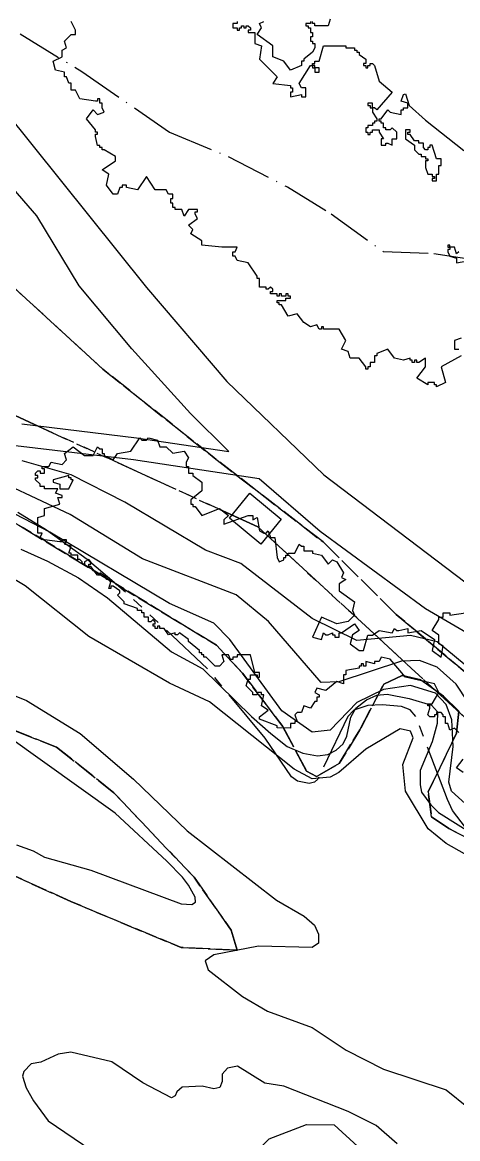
# Model space of a CAD drawing. Header units: metres. Extents: x -400 to 800, y -650 to 500.
# Drawn here: x 280.2 to 329.3, y 243.7 to 369.6 of the extents above; entities that cross this region are included whole.
import ezdxf

# ---------------------------------------------------------------- set-up
doc = ezdxf.new("R2010")
doc.units = ezdxf.units.M
doc.header["$LTSCALE"] = 2
for name, pattern in [('DASHDOT', [3.556, 2.54, -0.508, 0, -0.508]), ('DASHED', [1.524, 1.27, -0.254]), ('PHANTOM', [6.35, 3.175, -0.635, 0.635, -0.635, 0.635, -0.635])]:
    doc.linetypes.add(name, pattern=pattern)
for name, color, linetype in [('SITE-BLDG-EXIST', 7, 'CONTINUOUS'), ('SITE-FLOOD-LIMIT', 5, 'DASHED'), ('SITE-PATH', 84, 'CONTINUOUS'), ('SITE-PROPERTY', 7, 'PHANTOM'), ('SITE-SETBACK-WATER', 1, 'DASHDOT'), ('SITE-TREE-CANOPY', 94, 'CONTINUOUS'), ('SITE-WATER-EDGE', 5, 'CONTINUOUS'), ('TOPO-CONTOUR-MAJOR', 8, 'CONTINUOUS'), ('TOPO-CONTOUR-MINOR', 9, 'CONTINUOUS')]:
    doc.layers.add(name, color=color, linetype=linetype)

msp = doc.modelspace()

# ---------------------------------------------------------------- linework, layer by layer
at = {"layer": 'SITE-BLDG-EXIST'}
msp.add_lwpolyline([(307.08, 310.76), (303.54, 313.68), (305.87, 316.49), (309.4, 313.57)], close=True, dxfattribs=at)
at = {"layer": 'SITE-FLOOD-LIMIT'}
for points in [[(-77.69, 500), (-1.74, 500), (-1.33, 499.77), (34.51, 480.88), (63.74, 464.95), (96.94, 449.64), (140.03, 428.28), (213.98, 390.59), (232.57, 377.07), (254.93, 359.21), (274.7, 343.86), (289.26, 330.5), (301.84, 320.47), (314.12, 311), (322.37, 302.81), (337.35, 290.27)], [(337.35, 290.27), (322.37, 302.81), (314.12, 311), (301.84, 320.47), (289.26, 330.5), (274.7, 343.86), (254.93, 359.21), (232.57, 377.07), (213.98, 390.59), (140.03, 428.28), (96.94, 449.64), (63.74, 464.95), (34.51, 480.88), (-1.74, 500), (399.92, 500)], [(269.23, 318.97), (280.26, 312.6), (302.08, 299.36), (305.02, 296.17), (309.56, 290.16), (312.26, 285.14), (313.36, 284.52), (315.93, 285.99), (318.26, 289.79), (320.96, 294.94), (323.05, 295.92), (325.13, 295.43), (327.7, 293.6), (329.42, 291.88), (329.18, 289.43), (325.99, 282.81), (326.36, 279.99), (328.32, 278.64), (334.94, 275.21)], [(334.94, 275.21), (328.32, 278.64), (326.36, 279.99), (325.99, 282.81), (329.18, 289.43), (329.42, 291.88), (327.7, 293.6), (325.13, 295.43), (323.05, 295.92), (320.96, 294.94), (318.26, 289.79), (315.93, 285.99), (313.36, 284.52), (312.26, 285.14), (309.56, 290.16), (305.02, 296.17), (302.08, 299.36), (280.26, 312.6), (269.23, 318.97)], [(272.91, 276.22), (285.67, 270.4), (298.11, 265.23), (304.41, 264.91), (303.76, 267.17), (299.56, 273.15), (290.52, 282.68), (284.05, 287.85), (273.71, 291.89)], [(273.71, 291.89), (284.05, 287.85), (290.52, 282.68), (299.56, 273.15), (303.76, 267.17), (304.41, 264.91), (298.11, 265.23), (285.67, 270.4), (272.91, 276.22)]]:
    msp.add_lwpolyline(points, dxfattribs=at)
at = {"layer": 'SITE-PATH'}
for points in [[(267.47, 371.41), (278.04, 359.84), (294.18, 339.69), (303.27, 329.11), (314.2, 318.55), (330.1, 306.5)], [(337.71, 296.41), (325.67, 303.46), (313.8, 312.18), (306.91, 318.13), (292.73, 320.24), (279.42, 321.84), (275.59, 323.54), (272.96, 324.86), (258.06, 338.45), (255.13, 340.92), (251.77, 343.35), (247.43, 345.79), (242.02, 348.18), (237.5, 349.9), (231.29, 351.83), (227.9, 352.62), (222.48, 351.91), (218.84, 352.02), (212.81, 352.48), (207.17, 354.07), (188.27, 358.31), (182.29, 361.52)], [(280.11, 324.33), (293.07, 322.76), (303.5, 321.21), (299.17, 325.49), (292.55, 332.79), (286.6, 339.91), (281.82, 347.8), (274.97, 355.66)]]:
    msp.add_lwpolyline(points, dxfattribs=at)
at = {"layer": 'SITE-PROPERTY'}
for points in [[(-35.35, 466), (6.91, 427.36), (28.33, 405.81), (71.07, 364.05), (88.36, 353.52), (92.28, 352.98), (117.32, 350.27), (140.49, 348.09), (161.91, 356.28), (178.21, 359.82), (187.18, 356.27), (191.35, 354.4), (220.46, 349.54), (240.09, 343.28), (262.9, 334.95), (279.37, 325.25), (306.77, 312.69), (332.86, 288.64)], [(332.86, 288.64), (306.77, 312.69), (279.37, 325.25), (262.9, 334.94), (240.09, 343.28), (220.46, 349.54), (191.35, 354.4), (187.18, 356.27), (178.21, 359.82), (161.91, 356.28), (140.49, 348.09), (117.32, 350.27), (92.28, 352.98), (88.36, 353.52), (71.07, 364.05), (28.33, 405.81), (6.91, 427.36), (-35.35, 466)], [(330.18, 278.77), (328.73, 280.68), (328.14, 281.91), (324.58, 291.31), (323.96, 292.04), (322.98, 292.44), (320.77, 292.62), (319.15, 292.52), (317.6, 292.02), (316.92, 291.31), (313.51, 284.24), (313.13, 283.88), (312.55, 283.73), (311.22, 284.01), (310.57, 284.5), (307.57, 288.86), (301.07, 296.69), (291.83, 305.33), (287.51, 309.01), (282.91, 312.34), (279.69, 314.31)]]:
    msp.add_lwpolyline(points, dxfattribs=at)
at = {"layer": 'SITE-SETBACK-WATER'}
msp.add_lwpolyline([(273.88, 371.51), (279.95, 368.33), (286.88, 364.07), (296.8, 357.24), (303.4, 354.49), (310.1, 351.05), (315.03, 348.03), (320.88, 343.78), (326.6, 343.55), (331.3, 342.82)], dxfattribs=at)
at = {"layer": 'SITE-TREE-CANOPY'}
for points in [[(329.68, 332), (327.43, 330.74), (327.93, 328.99), (326.93, 328.49), (326.93, 328.74), (326.68, 328.74), (326.68, 328.99), (325.93, 328.99), (325.93, 328.74), (324.68, 329.49), (325.68, 330.74), (325.68, 331.74), (324.93, 331.24), (324.68, 331.24), (324.68, 331.5), (324.43, 331.5), (324.43, 331.24), (324.18, 331.24), (324.18, 331.5), (323.93, 331.5), (323.93, 331.74), (323.18, 331.5), (322.18, 331.74), (321.43, 332.74), (320.18, 332.24), (320.18, 332), (319.93, 332), (319.93, 331.24), (319.43, 331.24), (319.43, 330.74), (319.18, 330.74), (319.18, 330.5), (318.93, 330.5), (318.93, 330.74), (318.18, 331.74), (317.18, 331.74), (316.93, 332.5), (316.18, 332.74), (316.68, 333.74), (315.93, 334.99), (314.18, 334.99), (314.18, 335.25), (313.93, 335.25), (313.93, 334.99), (313.68, 334.99), (313.43, 335.49), (312.68, 335.25), (311.93, 335.75), (311.18, 336.75), (310.18, 336.49), (309.43, 337.74), (309.18, 337.74), (309.18, 337.99), (308.93, 337.99), (308.93, 338.24), (309.93, 338.24), (309.93, 338.49), (310.43, 338.49), (310.43, 338.74), (310.18, 338.74), (310.18, 339), (309.93, 339), (309.93, 338.74), (309.43, 338.74), (309.43, 339), (309.18, 339), (309.18, 338.74), (308.93, 338.74), (308.93, 339), (308.18, 339), (308.18, 339.24), (308.43, 339.24), (308.43, 339.5), (308.18, 339.74), (307.93, 339.5), (307.68, 339.5), (307.68, 339.74), (306.93, 339.74), (306.93, 340.74), (306.68, 340.74), (306.68, 341), (305.68, 342.49), (304.43, 342.74), (304.18, 343.24), (303.93, 343.24), (303.93, 343.75), (304.18, 343.75), (304.43, 344.25), (302.68, 344.25), (300.43, 344.49), (300.43, 344.99), (299.18, 345.75), (299.43, 346.24), (298.93, 346.74), (299.93, 347.49), (299.68, 348), (299.68, 348.24), (299.93, 348.24), (299.93, 348.5), (298.93, 348.5), (298.43, 347.74), (298.18, 348.5), (297.43, 348.5), (297.43, 348.74), (297.18, 348.74), (297.18, 349.24), (296.93, 349.24), (296.93, 349.74), (297.18, 349.74), (297.18, 350.24), (296.68, 350.24), (296.43, 350.74), (295.18, 350.74), (294.18, 352.24), (293.18, 350.74), (291.93, 350.99), (291.93, 351.24), (291.43, 351.24), (291.43, 350.99), (291.18, 350.99), (290.93, 350.24), (290.43, 350.24), (289.68, 351.24), (289.93, 352.49), (289.18, 352.99), (290.68, 353.99), (290.68, 354.49), (289.43, 355.24), (289.18, 355.24), (289.18, 355.49), (288.93, 355.49), (288.93, 355.74), (288.68, 355.74), (288.43, 356.74), (288.43, 357), (288.68, 357), (288.68, 357.24), (288.43, 357.24), (288.43, 357.5), (287.43, 358.74), (288.18, 359.74), (288.68, 359.24), (289.43, 359.5), (289.18, 359.99), (289.18, 360.49), (288.93, 360.49), (288.93, 360.99), (288.68, 360.99), (288.68, 360.74), (288.43, 360.74), (286.68, 360.99), (286.18, 361.99), (285.68, 361.99), (285.68, 362.75), (285.43, 362.75), (285.18, 363.49), (284.93, 363.49), (284.93, 363.99), (283.93, 364.25), (283.68, 365.24), (284.68, 365.74), (284.68, 366.5), (285.18, 366.74), (284.93, 367.5), (285.68, 368.24), (286.18, 368.24), (286.18, 368.74), (285.68, 369.74)], [(304.43, 369.74), (304.43, 369.5), (303.93, 369.5), (303.93, 369), (304.43, 369), (304.43, 368.74), (304.68, 368.74), (304.68, 369), (304.93, 369), (304.93, 369.24), (305.18, 369.24), (305.18, 369), (305.43, 369), (305.43, 369.24), (305.68, 369.24), (305.93, 369), (305.93, 368.74), (305.68, 368.74), (305.68, 368.5), (306.43, 368.5), (306.43, 367.24), (307.18, 366.99), (306.93, 365.49), (308.93, 363.49), (308.43, 362.74), (310.43, 362.49), (310.43, 362.24), (310.68, 362.24), (310.68, 361.74), (310.43, 361.74), (310.43, 361.24), (311.68, 361.5), (311.68, 361.24), (312.18, 361.24), (312.18, 362.24), (311.68, 362.24), (311.43, 362.74), (312.68, 364.75), (312.93, 364.75), (312.93, 364.99), (313.18, 364.99), (313.18, 365.25), (313.68, 365.25), (314.18, 366.99), (316.68, 366.99), (316.68, 366.75), (317.68, 366.75), (317.68, 366.49), (317.93, 366.49), (317.93, 366.25), (318.18, 366.25), (318.18, 365.99), (318.93, 365.49), (318.93, 364.99), (318.68, 364.99), (318.68, 364.75), (318.93, 364.75), (318.93, 364.49), (319.18, 364.49), (319.18, 364.75), (319.43, 364.75), (319.43, 364.99), (319.68, 364.99), (319.93, 364.75), (320.43, 362.99), (321.93, 361.74), (320.18, 359.74), (319.93, 360), (319.68, 360), (319.68, 359.5), (320.18, 358.74), (320.18, 358.49), (319.93, 358.49), (319.93, 358.24), (319.68, 358.24), (319.68, 357.99), (319.18, 357.99), (319.18, 357.74), (318.93, 357.74), (318.93, 357.24), (319.18, 357.24), (319.18, 356.99), (319.43, 356.99), (319.43, 357.25), (319.68, 357.25), (319.68, 357.49), (320.43, 357.49), (320.43, 357.25), (320.93, 356.49), (320.68, 356.49), (320.68, 355.75), (321.18, 355.75), (321.18, 355.99), (321.43, 355.99), (321.93, 355.75), (321.93, 356.49), (322.43, 356.49), (322.43, 357.25), (321.93, 357.74), (321.68, 357.49), (321.18, 357.49), (321.18, 357.74), (320.93, 357.74), (320.93, 358.24), (320.68, 358.24), (320.68, 358.49), (320.43, 358.49), (320.43, 358.74), (320.68, 358.74), (321.43, 359.74), (321.68, 359.5), (322.93, 359.24), (322.93, 359.74), (323.18, 359.74), (323.18, 360), (323.68, 360), (323.68, 360.5), (322.93, 360.74), (323.18, 361.5), (323.42, 361.55), (323.83, 360.25), (325.66, 358.59), (329.99, 355.18)], [(312.68, 369.74), (312.68, 369.5), (312.18, 369.5), (312.18, 369.24), (312.43, 369.24), (312.43, 369), (312.68, 369), (312.68, 368.5), (312.93, 368.5), (312.93, 367.99), (312.68, 367.99), (312.68, 367.49), (312.93, 367.49), (312.93, 367.24), (313.18, 367.24), (313.18, 366.74), (312.93, 366.25), (311.93, 365.49), (311.93, 365.25), (311.68, 365.25), (311.68, 364.75), (310.43, 364.25), (309.68, 365.25), (308.43, 365.75), (308.43, 366.99), (306.68, 368.24), (307.18, 369), (306.93, 369.5), (307.43, 369.74)], [(314.93, 370), (314.68, 369.24), (313.18, 369.24), (313.18, 369.5), (312.93, 369.5), (312.93, 369.74)], [(329.43, 343.74), (329.18, 343.49), (328.93, 344.24), (328.43, 344.24), (328.43, 343.99), (328.18, 343.99), (328.18, 343.74), (328.43, 343.24), (329.18, 343), (329.18, 342.5), (330.68, 342.74)], [(329.68, 333.99), (328.93, 333.74), (328.93, 332.74), (329.43, 332.74)], [(329.43, 289.49), (328.93, 289.99), (328.43, 289.74), (328.18, 290.49), (327.93, 290.49), (327.93, 291.24), (327.68, 291.24), (327.68, 291.5), (327.43, 291.74), (326.93, 291.74), (326.93, 291.5), (326.68, 291.5), (326.68, 291.24), (326.18, 291.24), (325.93, 291.5), (326.18, 292.24), (326.18, 292.5), (325.93, 292.5), (325.93, 292.74), (326.43, 292.74), (327.18, 294), (326.68, 294.99), (323.43, 295.74), (321.68, 297.75), (320.68, 297.99), (320.43, 297.49), (319.93, 297.49), (319.93, 297.25), (318.93, 297.49), (318.93, 296.99), (318.68, 296.99), (318.68, 297.25), (318.43, 297.25), (318.43, 296.99), (318.18, 296.99), (318.18, 296.75), (316.68, 296.49), (316.68, 295.99), (316.43, 295.99), (316.43, 294.99), (315.68, 295.24), (314.43, 294.24), (313.43, 294.49), (313.18, 293.99), (313.68, 293.74), (313.68, 293.49), (313.43, 293.49), (313.43, 293), (313.18, 293), (312.68, 292.24), (311.93, 292.5), (311.68, 291.74), (311.18, 291.74), (310.93, 291.5), (311.18, 290.74), (310.93, 290.74), (310.93, 290.5), (310.43, 290.5), (310.43, 289.99), (308.93, 290), (308.93, 290.24), (306.93, 291), (306.93, 291.24), (307.93, 292), (307.18, 292.5), (307.43, 293.74), (307.18, 293.74), (307.18, 293.99), (306.68, 293.99), (306.68, 293.74), (306.18, 293.74), (306.18, 293.99), (305.43, 294.75), (305.68, 295.49), (305.93, 295.49), (305.93, 295.99), (306.68, 295.99), (306.68, 295.75), (306.93, 295.75), (306.93, 296.25), (306.43, 296.25), (305.93, 298.24), (304.43, 298.24), (304.43, 297.99), (303.93, 297.99), (303.93, 297.74), (303.68, 297.74), (303.43, 298.24), (302.68, 298.24), (302.93, 297.49), (302.43, 296.99), (301.93, 296.99), (300.93, 297.99), (300.68, 297.99), (300.68, 298.24), (300.43, 298.24), (300.43, 298.49), (300.18, 298.49), (300.18, 298.74), (298.93, 299.74), (298.93, 300), (297.93, 300.74), (297.68, 300.5), (297.43, 300.5), (297.43, 300.74), (296.68, 300.5), (296.18, 301.24), (295.68, 301.24), (295.68, 301.5), (295.43, 301.5), (295.43, 301.24), (295.18, 301.24), (295.18, 301.5), (294.93, 301.5), (294.93, 301.74), (295.18, 301.74), (295.18, 301.99), (294.93, 302.24), (294.68, 301.99), (294.43, 301.99), (294.43, 302.49), (293.93, 302.49), (293.93, 302.99), (293.68, 302.99), (293.68, 303.24), (293.18, 303.24), (293.18, 303.49), (291.68, 303.99), (291.68, 304.25), (290.93, 304.99), (291.18, 305.25), (291.18, 305.49), (290.43, 305.99), (290.18, 305.99), (290.18, 305.75), (289.93, 305.75), (290.18, 306.49), (289.93, 306.74), (289.68, 306.74), (289.68, 306.99), (288.93, 307.49), (288.93, 307.24), (288.68, 307.24), (287.93, 308.24), (287.68, 308.24), (287.68, 308.5), (287.93, 308.5), (287.93, 308.74), (287.68, 309), (287.18, 308.74), (287.18, 308.5), (286.93, 308.5), (286.93, 308.74), (286.68, 309), (286.43, 309), (286.43, 309.5), (285.68, 309.5), (285.68, 309.74), (285.43, 309.74), (285.68, 310.5), (284.93, 310.74), (285.18, 310.99), (285.18, 311.24), (284.68, 311.24), (284.68, 310.99), (284.43, 310.99), (282.68, 311.24), (282.18, 311.49), (282.43, 311.99), (281.93, 311.99), (281.93, 313.75), (282.68, 313.99), (282.68, 314.75), (284.43, 315.25), (284.18, 315.99), (284.68, 315.99), (284.68, 316.24), (283.93, 316.49), (284.18, 316.99), (282.68, 316.99), (282.68, 317.24), (282.18, 317.24), (282.18, 317.5), (281.68, 318), (281.68, 318.24), (281.93, 318.24), (281.93, 318.5), (281.68, 318.5), (281.68, 318.74), (281.93, 319), (282.18, 319), (282.18, 318.74), (282.68, 318.74), (282.68, 319.24), (282.43, 319.24), (282.43, 319.5), (283.18, 319.5), (283.43, 320), (284.68, 319.74), (285.18, 320.24), (284.93, 320.99), (285.93, 321.74), (287.18, 320.74), (288.18, 320.74), (288.68, 321.74), (288.93, 321.49), (289.18, 321.49), (289.18, 320.99), (289.43, 320.99), (289.43, 320.74), (290.43, 320.24), (290.93, 320.99), (292.43, 321.24), (293.43, 322.74), (293.68, 322.49), (294.18, 322.49), (294.43, 322.74), (295.43, 322.49), (295.68, 321.74), (296.43, 321.74), (297.18, 321), (298.43, 321.24), (298.93, 320.5), (298.68, 320), (298.68, 319.5), (298.93, 319.5), (298.93, 318.74), (299.43, 318.74), (299.43, 318.49), (300.43, 317.74), (300.43, 316.75), (299.18, 315.75), (299.18, 315.25), (299.43, 315.25), (299.43, 314.99), (299.68, 314.99), (300.43, 313.99), (302.43, 314.75), (303.43, 313.99), (302.93, 313.49), (302.93, 312.99), (305.68, 313.99), (306.18, 313.99), (306.18, 313.49), (306.68, 313.74), (306.93, 312.24), (307.43, 312), (307.68, 312), (307.93, 312.24), (308.18, 311.5), (308.68, 311.5), (308.93, 309.24), (309.18, 308.74), (309.68, 308.99), (309.68, 309.24), (309.93, 309.24), (309.93, 309.49), (310.18, 309.49), (310.18, 309.74), (310.93, 309.74), (311.43, 310.74), (311.68, 310.5), (311.93, 310.5), (311.93, 310), (312.93, 310), (312.93, 309.74), (313.93, 309.49), (314.68, 308.49), (315.18, 308.99), (315.68, 308.74), (316.43, 307.49), (316.18, 306.99), (316.68, 306.75), (315.93, 306.25), (315.93, 305.49), (317.68, 304.24), (317.43, 303.24), (317.68, 302.74), (316.93, 302), (315.68, 301.74), (313.93, 302.5), (312.93, 300.24), (313.93, 299.99), (314.18, 300.74), (314.43, 300.5), (314.68, 300.5), (315.18, 300.74), (315.18, 300.5), (315.43, 300.5), (315.43, 300.24), (315.93, 300.24), (315.93, 300.74), (316.18, 300.74), (317.68, 301.74), (318.18, 301), (317.43, 300.5), (317.18, 299.49), (318.18, 298.74), (318.68, 298.74), (319.18, 300.49), (319.68, 300.49), (320.43, 301), (321.93, 300.74), (322.18, 301.24), (322.43, 301), (322.68, 301), (323.68, 301.24), (323.68, 300.74), (325.18, 301), (326.68, 299.99), (326.43, 298.75), (327.43, 297.99), (327.68, 299.25), (327.18, 299.49), (327.18, 300.49), (326.43, 300.99), (327.18, 302.24), (327.18, 302.5), (327.68, 302.5), (327.68, 303), (328.43, 303), (328.43, 302.74), (330.18, 303)], [(329.93, 284.99), (329.18, 285.49), (329.93, 286.49)]]:
    msp.add_lwpolyline(points, dxfattribs=at)
for points in [[(313.18, 364.75), (312.93, 364.75), (312.93, 364.49), (313.18, 364.49)], [(313.18, 364.25), (313.18, 363.99), (313.68, 363.99), (313.68, 364.49), (313.18, 364.49)], [(319.68, 360.5), (319.18, 360.5), (319.18, 360.24), (319.43, 360.24), (319.43, 360), (319.68, 360)], [(324.43, 355.75), (324.43, 355.25), (324.93, 354.75), (325.18, 354.75), (325.18, 354.49), (325.68, 354.49), (325.68, 354.24), (325.93, 354.24), (325.93, 353.99), (325.68, 353.99), (325.68, 353.24), (325.93, 352.5), (326.43, 352.5), (326.43, 352.24), (326.68, 352.24), (326.68, 352), (326.43, 352), (326.43, 351.74), (326.93, 351.74), (326.93, 352.5), (327.18, 352.5), (327.18, 353.49), (327.43, 353.49), (327.43, 354.24), (326.93, 354.24), (326.43, 355.75), (326.18, 355.75), (326.18, 355.49), (325.93, 355.49), (325.93, 355.25), (325.68, 355.25), (325.43, 355.49), (325.43, 355.99), (324.93, 355.99), (324.93, 356.25), (324.43, 356.25), (323.93, 356.99), (323.68, 356.99), (323.68, 357.25), (323.93, 357.25), (323.93, 357.49), (323.43, 357.49), (323.43, 356.49)], [(328.43, 344.49), (328.18, 344.49), (328.18, 344.24), (328.43, 344.24)], [(285.43, 316.99), (285.93, 318), (285.68, 318), (285.68, 318.24), (285.43, 318.24), (285.43, 318.5), (283.68, 318), (283.68, 317.74), (284.43, 317.5), (284.43, 316.99)], [(308.05, 243.65), (312.24, 245.25), (315.35, 245.22), (318.03, 242.76), (320.23, 239.44), (320.48, 236.03), (318.23, 234.61), (314.35, 234.55), (311.94, 235.55), (308.76, 237.72), (307.04, 240.27), (307.3, 242.9)]]:
    msp.add_lwpolyline(points, close=True, dxfattribs=at)
at = {"layer": 'SITE-WATER-EDGE'}
for points in [[(280, 310.18), (283.02, 308.83), (286.51, 306.96), (289.78, 304.69), (297, 298.58), (300.56, 296.69), (306.05, 291.3), (308.22, 289.38), (310.08, 287.91), (311.83, 287.16), (313.5, 286.84), (314.67, 287.01), (315.59, 287.49), (316.38, 288.21), (316.78, 289.08), (317.23, 291.21), (317.83, 292.25), (319.02, 293.18), (320.19, 293.72), (321.36, 293.82), (323.83, 293.32), (326.35, 292.57), (327.04, 291.83), (326.99, 290.51), (326.43, 288.44), (325.09, 285.21), (325.06, 283.58), (325.24, 282.77), (326.29, 281.33), (327.15, 280.45), (333.48, 276.47)], [(279.51, 276.83), (281.4, 276.15), (282.67, 275.43), (287.92, 273.96), (298.09, 270.16), (299.29, 270.08), (299.71, 270.36), (299.67, 270.91), (298.94, 272.25), (298.24, 273.15), (296.5, 274.97), (290.65, 280.39), (278.64, 289.01)], [(322.49, 243.08), (320.09, 245.13), (316.96, 246.71), (309.67, 249.57), (307.53, 249.92), (304.45, 251.83), (303.34, 251.6), (302.74, 250.95), (302.74, 250.11), (302.46, 249.44), (301.8, 249.27), (300.48, 249.56), (298.21, 249.47), (297.61, 248.92), (297.43, 248.47), (297.03, 248.27), (293.79, 249.94), (290.28, 252.31), (285.67, 253.4), (284.21, 253.18), (282.28, 252.28), (281.17, 252.08), (280.35, 251.23), (280.19, 250.69), (280.63, 249.4), (281.46, 247.94), (283.08, 245.67), (287.91, 242.39)]]:
    msp.add_lwpolyline(points, dxfattribs=at)
at = {"layer": 'TOPO-CONTOUR-MAJOR'}
for points in [[(335.41, 272.78), (328, 276.96), (325.99, 278.62), (323.41, 282.86), (323.13, 285.88), (324.27, 288.9), (323.97, 289.64), (322.8, 289.91), (318.93, 287.62), (315.91, 284.99), (314.9, 284.44), (312.89, 284.27), (310.87, 285.36), (301.29, 292.94), (296.77, 295.07), (287.7, 300.32), (280.51, 306.03), (274.6, 309.53)], [(273.59, 295.97), (280.64, 293.09), (286.69, 289.37), (292.73, 284.23), (298.78, 278.38), (308.86, 270.56), (311.99, 268.75), (313.13, 267.74), (313.6, 266.74), (313.59, 265.73), (312.89, 265.23), (306.84, 265.39), (301.8, 264.41), (300.83, 263.71), (301.15, 262.71), (305.04, 259.68), (307.85, 258.04), (312.89, 256.18), (316.72, 253.64), (320.95, 251.5), (328, 249.18), (333.04, 245.1)]]:
    msp.add_lwpolyline(points, dxfattribs=at)
at = {"layer": 'TOPO-CONTOUR-MINOR'}
for points in [[(330.02, 297.19), (326.99, 299.73), (323.97, 300.42), (317.93, 299.86), (312.89, 302.35), (304.83, 308.55), (300.84, 310.06), (291.73, 315.49), (285.68, 318.55), (280.17, 320.14)], [(330.44, 292.94), (329.12, 294.95), (326.99, 296.85), (324.98, 297.63), (322.96, 297.55), (315.91, 295.2), (313.89, 295.12), (307.94, 302), (304.32, 305.03), (293.74, 309.1), (285.57, 314.1), (274.81, 319.13)], [(336.06, 276.12), (328.59, 282.86), (328.32, 283.87), (328.8, 287.9), (328.65, 290.92), (328, 292.63), (326.82, 293.94), (323.97, 294.79), (320.95, 294.33), (317.93, 292.89), (314.9, 289.74), (312.89, 289.53), (309.46, 291.93), (303.61, 299.99), (301.8, 301.82), (296.77, 304.06), (283.29, 312.08), (270.57, 318.67)]]:
    msp.add_lwpolyline(points, dxfattribs=at)

doc.saveas('drawing.dxf')
